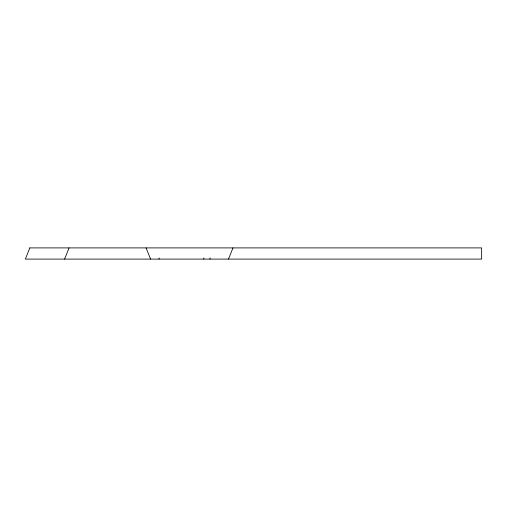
<?xml version="1.0" encoding="UTF-8"?>
<svg xmlns="http://www.w3.org/2000/svg" width="507" height="507" viewBox="0 0 507 507"><rect width="100%" height="100%" fill="white"/><g stroke="black" fill="none" stroke-linecap="round" stroke-linejoin="round"><path stroke-width="0.76" d="M209.879 259.096L210.196 257.981M64.592 259.096L69.072 247.904M228.492 259.096L232.986 247.904M146.092 247.904L150.573 259.096M203.858 257.981L203.858 259.096M159.078 257.981L159.078 259.096M29.831 247.904L25.35 259.096L481.65 259.096L481.65 247.904L29.831 247.904"/></g></svg>
